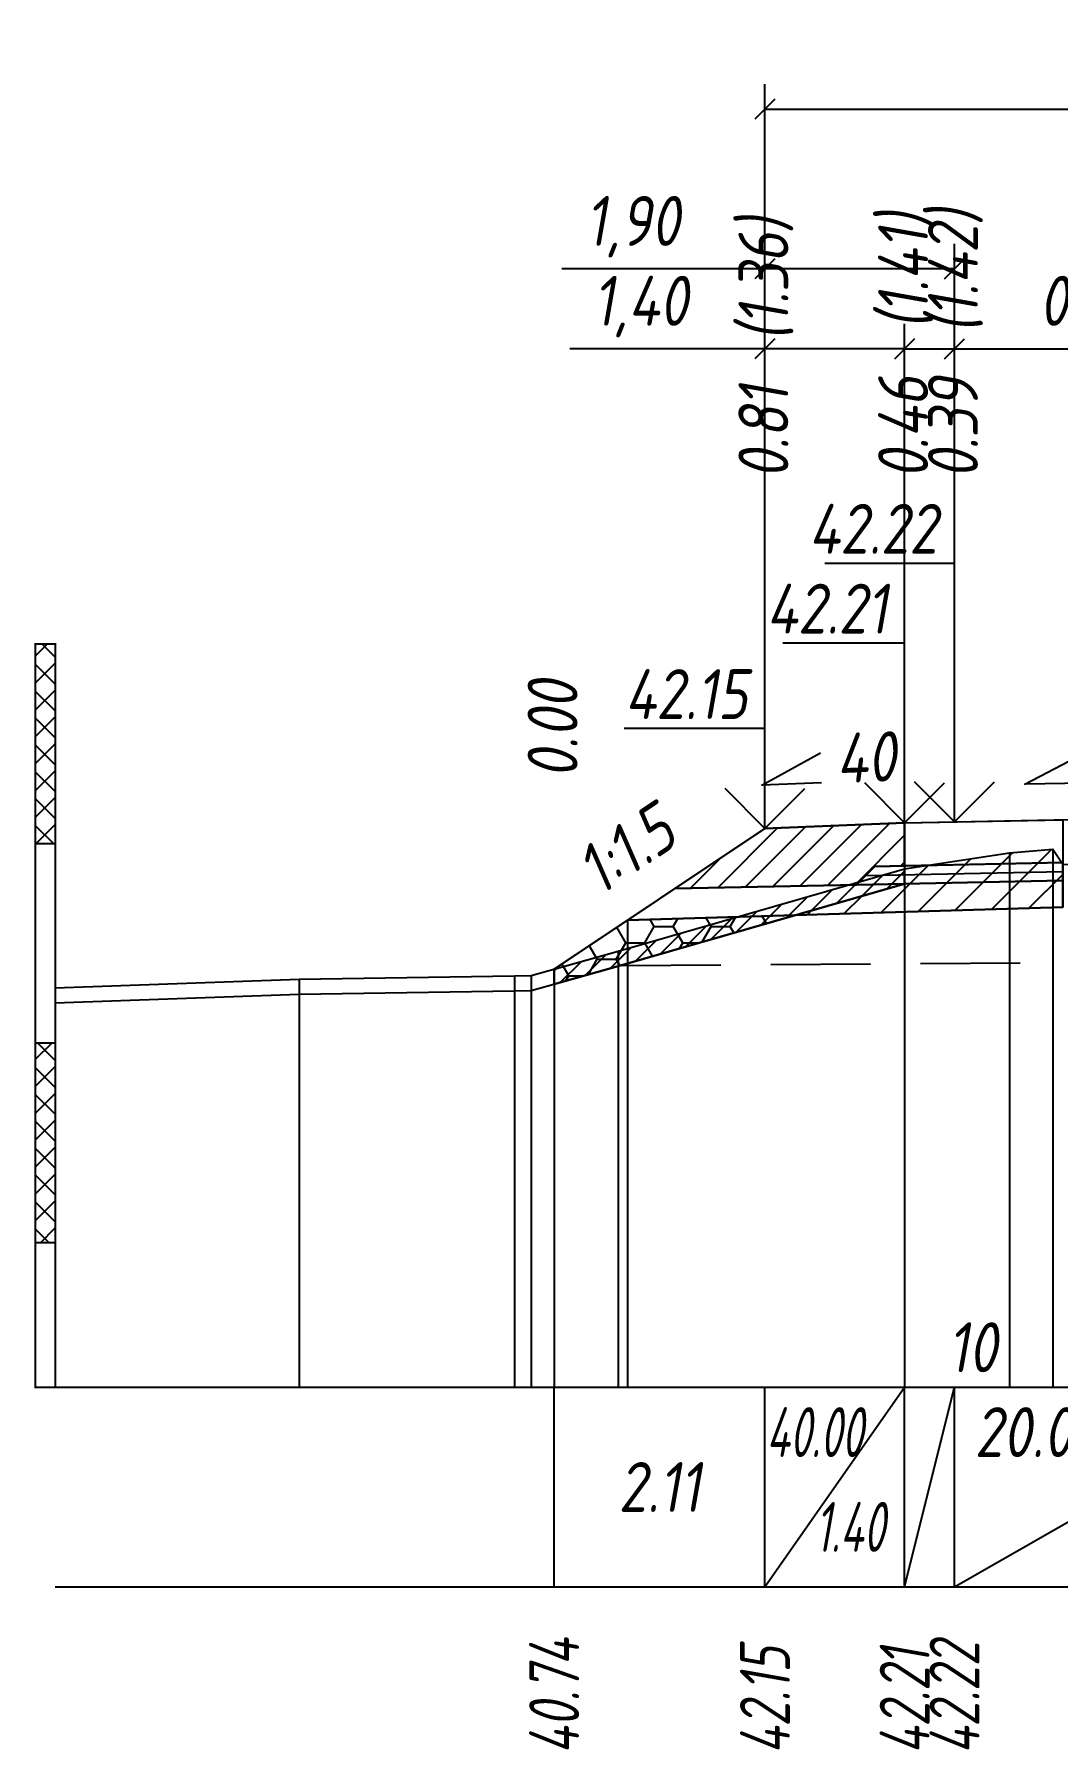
# Model space of a CAD drawing. Extents: x -717 to 1451, y -133302 to 233.
# Drawn here: x 78.9 to 130.2, y -88701.2 to -88615.2 of the extents above; entities that cross this region are included whole.
import ezdxf
from ezdxf.enums import TextEntityAlignment as Align

# ---------------------------------------------------------------- set-up
doc = ezdxf.new("R2010")
doc.units = 0
doc.linetypes.add('штриховая', pattern=[0.75, 0.5, -0.25])
for name, color, linetype in [('Интерполированный поперечник', 2, 'Continuous'), ('Код_514', 1, 'Continuous'), ('Контур_0', 7, 'Continuous'), ('Контур_2521', 7, 'Continuous'), ('Контур_2564', 7, 'Continuous'), ('Контур_2660', 7, 'Continuous'), ('Контур_2665', 7, 'Continuous'), ('Контур_400', 7, 'Continuous'), ('Контур_508', 7, 'Continuous'), ('Контур_512', 7, 'Continuous'), ('Контур_513', 7, 'Continuous'), ('Контур_818', 7, 'Continuous'), ('Красный поперечник', 1, 'Continuous'), ('Линейка абсолютных высот', 7, 'Continuous'), ('Объём_2501', 7, 'Continuous'), ('Объём_2564', 7, 'Continuous'), ('Объём_2650', 7, 'Continuous'), ('Объём_2660', 7, 'Continuous'), ('Объём_2661', 7, 'Continuous'), ('Объём_2665', 7, 'Continuous'), ('Объём_2666', 7, 'Continuous'), ('Объём_2667', 7, 'Continuous'), ('Объём_2668', 7, 'Continuous'), ('Объём_2669', 7, 'Continuous'), ('Объём_2675', 7, 'Continuous'), ('Откосы', 7, 'Continuous'), ('Отметки покрытия', 7, 'Continuous'), ('Рабочие отметки', 7, 'Continuous'), ('Рабочие отметки доп.', 7, 'Continuous'), ('Слои выравнивания', 7, 'Continuous'), ('Таблица', 7, 'Continuous'), ('Уклоны проезжей части', 7, 'Continuous'), ('Черный поперечник', 3, 'Continuous')]:
    doc.layers.add(name, color=color, linetype=linetype)
for name, color, linetype, true_color in [('Контур_2540', 2, 'Continuous', 0xffff00), ('Контур_2560', 2, 'Continuous', 0xffff00), ('Контур_2561', 7, 'Continuous', 0xff8040), ('Контур_2562', 3, 'Continuous', 0x00ff00), ('Контур_2563', 7, 'Continuous', 0xff8000), ('Контур_2570', 7, 'Continuous', 0x80ff00), ('Контур_2736', 4, 'Continuous', 0x00ffff), ('Контур_2737', 4, 'Continuous', 0x00ffff), ('Контур_2738', 4, 'Continuous', 0x00ffff), ('Контур_2739', 4, 'Continuous', 0x00ffff), ('Контур_2741', 4, 'Continuous', 0x00ffff), ('Контур_2742', 4, 'Continuous', 0x00ffff), ('Контур_2743', 4, 'Continuous', 0x00ffff), ('Контур_2744', 7, 'Continuous', 0xa4ffff), ('Контур_2745', 7, 'Continuous', 0xa4ffff), ('Контур_2747', 4, 'Continuous', 0x00ffff), ('Контур_2748', 4, 'Continuous', 0x00ffff), ('Контур_2749', 4, 'Continuous', 0x00ffff), ('Контур_2750', 4, 'Continuous', 0x00ffff), ('Контур_2751', 4, 'Continuous', 0x00ffff), ('Контур_2752', 4, 'Continuous', 0x00ffff), ('Контур_402', 7, 'Continuous', 0xff6464), ('Контур_703', 4, 'Continuous', 0x00ffff), ('Контур_705', 4, 'Continuous', 0x00ffff), ('Контур_707', 4, 'Continuous', 0x00ffff), ('Контур_720', 131, 'Continuous', 0xaaffff), ('Объём_2500', 7, 'Continuous', 0xc0c0c0), ('Объём_2520', 7, 'Continuous', 0x80ffff), ('Объём_2540', 2, 'Continuous', 0xffff00), ('Объём_2560', 2, 'Continuous', 0xffff00), ('Объём_2561', 7, 'Continuous', 0xff8040), ('Объём_2562', 3, 'Continuous', 0x00ff00), ('Объём_2563', 7, 'Continuous', 0xff8000), ('Объём_2570', 7, 'Continuous', 0x80ff00), ('Объём_2600', 7, 'Continuous', 0x808000), ('Объём_2746', 2, 'Continuous', 0xffff00)]:
    doc.layers.add(name, color=color, linetype=linetype, true_color=true_color)
doc.styles.get("Standard").update_dxf_attribs({"font": 'txt', "height": 2.5})
doc.styles.add('М', font='romand.shx', dxfattribs={"width": 0.8, "oblique": 10, "height": 2.5})
doc.dimstyles.new('ISO-25', dxfattribs={"dimtxt": 2.5, "dimasz": 2.5, "dimexe": 1.25, "dimexo": 0.625, "dimtad": 1, "dimtxsty": 'Standard', "dimcen": 2.5, "dimadec": 0, "dimazin": 0, "dimtfac": 1, "dimtmove": 0, "dimatfit": 3, "dimfxl": 1, "dimarcsym": 0})
pattern_1 = [(45.0000013, (0, 0), (-0.67351924, 0.673519211), []), (135.0000003, (0, 0), (-0.673519222, -0.67351923), [])]

# ---------------------------------------------------------------- blocks, each defined once
blk = doc.blocks.new('_Oblique')
at = {"color": 0, "linetype": 'ByBlock', "lineweight": -2}
blk.add_line((-0.5, -0.5), (0.5, 0.5), dxfattribs=at)
blk = doc.blocks.new('*D1732')
at = {"color": 0, "lineweight": -2, "transparency": 16777216}
for p, q in [((115.565, -88654.446), (115.565, -88629.726)), ((122.565, -88654.166), (122.565, -88629.726)), ((115.565, -88630.976), (105.792, -88630.976)), ((122.565, -88630.976), (115.565, -88630.976))]:
    blk.add_line(p, q, dxfattribs=at)
at = {"layer": 'Defpoints', "color": 0, "transparency": 16777216}
for p in [(122.565, -88630.976), (115.565, -88655.071), (122.565, -88654.791)]:
    blk.add_point(p, dxfattribs=at)
at = {"color": 0, "lineweight": -2, "transparency": 16777216, "rotation": 180}
blk.add_blockref('_Oblique', (115.565, -88630.976), dxfattribs=at)
at = {"color": 0, "lineweight": -2, "transparency": 16777216}
blk.add_blockref('_Oblique', (122.565, -88630.976), dxfattribs=at)
at = {"color": 0, "transparency": 16777216, "insert": (109.333, -88628.863), "char_height": 2.5, "width": 8.75, "attachment_point": 5, "style": 'М'}
blk.add_mtext('1,40', dxfattribs=at)
blk = doc.blocks.new('*D1734')
at = {"color": 0, "lineweight": -2, "transparency": 16777216}
for p, q in [((122.565, -88654.166), (122.565, -88629.726)), ((125.065, -88654.116), (125.065, -88629.726)), ((122.565, -88630.976), (125.065, -88630.976)), ((125.065, -88630.976), (135.623, -88630.976))]:
    blk.add_line(p, q, dxfattribs=at)
at = {"layer": 'Defpoints', "color": 0, "transparency": 16777216}
for p in [(125.065, -88630.976), (122.565, -88654.791), (125.065, -88654.741)]:
    blk.add_point(p, dxfattribs=at)
at = {"color": 0, "lineweight": -2, "transparency": 16777216, "rotation": 180}
blk.add_blockref('_Oblique', (122.565, -88630.976), dxfattribs=at)
at = {"color": 0, "lineweight": -2, "transparency": 16777216}
blk.add_blockref('_Oblique', (125.065, -88630.976), dxfattribs=at)
at = {"color": 0, "transparency": 16777216, "insert": (131.862, -88628.863), "char_height": 2.5, "width": 9.16667, "attachment_point": 5, "style": 'М'}
blk.add_mtext('0,50', dxfattribs=at)
blk = doc.blocks.new('*D1737')
at = {"color": 0, "lineweight": -2, "transparency": 16777216}
for p, q in [((115.565, -88654.446), (115.565, -88625.726)), ((125.065, -88654.116), (125.065, -88625.726)), ((115.565, -88626.976), (105.393, -88626.976)), ((125.065, -88626.976), (115.565, -88626.976))]:
    blk.add_line(p, q, dxfattribs=at)
at = {"layer": 'Defpoints', "color": 0, "transparency": 16777216}
for p in [(125.065, -88626.976), (115.565, -88655.071), (125.065, -88654.741)]:
    blk.add_point(p, dxfattribs=at)
at = {"color": 0, "lineweight": -2, "transparency": 16777216, "rotation": 180}
blk.add_blockref('_Oblique', (115.565, -88626.976), dxfattribs=at)
at = {"color": 0, "lineweight": -2, "transparency": 16777216}
blk.add_blockref('_Oblique', (125.065, -88626.976), dxfattribs=at)
at = {"color": 0, "transparency": 16777216, "insert": (108.933, -88624.863), "char_height": 2.5, "width": 8.75, "attachment_point": 5, "style": 'М'}
blk.add_mtext('1,90', dxfattribs=at)
blk = doc.blocks.new('*D1738')
at = {"color": 0, "lineweight": -2, "transparency": 16777216}
for p, q in [((115.565, -88654.446), (115.565, -88617.726)), ((211.065, -88654.446), (211.065, -88617.726)), ((115.565, -88618.976), (211.065, -88618.976))]:
    blk.add_line(p, q, dxfattribs=at)
at = {"layer": 'Defpoints', "color": 0, "transparency": 16777216}
for p in [(211.065, -88618.976), (115.565, -88655.071), (211.065, -88655.071)]:
    blk.add_point(p, dxfattribs=at)
at = {"color": 0, "lineweight": -2, "transparency": 16777216, "rotation": 180}
blk.add_blockref('_Oblique', (115.565, -88618.976), dxfattribs=at)
at = {"color": 0, "lineweight": -2, "transparency": 16777216}
blk.add_blockref('_Oblique', (211.065, -88618.976), dxfattribs=at)
at = {"color": 0, "transparency": 16777216, "insert": (163.315, -88616.863), "char_height": 2.5, "width": 10.41667, "attachment_point": 5, "style": 'М'}
blk.add_mtext('19,10', dxfattribs=at)

msp = doc.modelspace()

# ---------------------------------------------------------------- hatches: boundary and pattern name
at = {"layer": 'Линейка абсолютных высот'}
h = msp.add_hatch(dxfattribs=at)
h.set_pattern_fill('ANSI37', scale=0.3, style=0)
h.set_pattern_definition(pattern_1)
h.paths.add_polyline_path([(80, -88655.764), (80, -88645.764), (79, -88645.764), (79, -88655.764)])
h = msp.add_hatch(dxfattribs=at)
h.set_pattern_fill('ANSI37', scale=0.3, style=0)
h.set_pattern_definition(pattern_1)
h.paths.add_polyline_path([(80, -88675.764), (80, -88665.764), (79, -88665.764), (79, -88675.764)])
at = {"layer": 'Объём_2563'}
h = msp.add_hatch(dxfattribs=at)
h.set_pattern_fill('ANSI31', color=256, scale=0.3)
h.paths.add_polyline_path([(115.565, -88655.009), (122.565, -88654.729), (122.565, -88656.879), (121.065, -88656.909), (120.146, -88657.827), (111.065, -88658.009)])
at = {"layer": 'Объём_2570'}
h = msp.add_hatch(dxfattribs=at)
h.set_pattern_fill('ANSI31', color=256, scale=0.2)
h.paths.add_polyline_path([(122.563, -88657.777), (108.203, -88661.904), (105, -88662.802), (105, -88662.052), (108.203, -88661.154), (122.563, -88657.027)])
at = {"layer": 'Объём_2600'}
h = msp.add_hatch(dxfattribs=at)
h.set_pattern_fill('ANSI31', color=6, scale=0.4)
h.paths.add_polyline_path([(130.485, -88656.799), (130.485, -88658.949), (117.089, -88659.35), (122.563, -88657.777), (122.563, -88657.027), (127.821, -88656.23), (129.985, -88656.049)])
h = msp.add_hatch(dxfattribs=at)
h.set_pattern_fill('HONEY', color=5, scale=0.3)
h.paths.add_polyline_path([(105, -88662.052), (108.673, -88659.603), (117.089, -88659.35), (108.203, -88661.904), (105, -88662.802)])

# ---------------------------------------------------------------- linework, layer by layer
at = {"layer": 'Интерполированный поперечник', "linetype": 'штриховая', "ltscale": 10, "flags": 128}
msp.add_lwpolyline([(108.355, -88661.877), (208.471, -88661.18)], dxfattribs=at)
at = {"layer": 'Код_514'}
for p, q in [((105, -88693), (105, -88683)), ((115.565, -88693), (115.565, -88683)), ((115.565, -88693), (122.565, -88683)), ((122.565, -88693), (122.565, -88683)), ((122.565, -88693), (125.065, -88683)), ((125.065, -88693), (125.065, -88683)), ((125.065, -88693), (142.565, -88683))]:
    msp.add_line(p, q, dxfattribs=at)
at = {"layer": 'Контур_0', "flags": 128}
for points in [[(115.565, -88655.009), (105, -88662.052), (105, -88662.052), (105, -88662.052), (105, -88662.052), (105, -88662.052), (105, -88662.052), (105, -88662.052), (105, -88662.052), (105, -88662.052), (105, -88662.052), (105, -88662.052), (105, -88662.052), (105, -88662.052), (105, -88662.052), (105, -88662.052)], [(115.565, -88655.009), (105, -88662.052), (105, -88662.052), (105, -88662.052), (105, -88662.052), (105, -88662.052), (105, -88662.052), (105, -88662.052), (105, -88662.052), (105, -88662.052), (105, -88662.052), (105, -88662.052), (105, -88662.052), (105, -88662.052), (105, -88662.052), (105, -88662.052), (105, -88662.052), (105, -88662.052), (105, -88662.052), (105, -88662.052), (105, -88662.052), (105, -88662.052), (105, -88662.052), (105, -88662.052), (105, -88662.052), (105, -88662.052), (105, -88662.052), (105, -88662.052), (105, -88662.052), (105, -88662.052)], [(125.065, -88656.829), (122.565, -88656.879), (122.565, -88654.729), (130.485, -88654.57), (130.485, -88656.72), (125.065, -88656.829), (125.065, -88656.829)], [(121.065, -88656.909), (130.485, -88656.72), (130.485, -88657.62), (120.146, -88657.827), (121.065, -88656.909), (121.065, -88656.909)], [(111.065, -88658.009), (120.146, -88657.827), (121.065, -88656.909), (122.565, -88656.879)]]:
    msp.add_lwpolyline(points, dxfattribs=at)
at = {"layer": 'Контур_2521', "color": 250, "flags": 128}
msp.add_lwpolyline([(120.606, -88657.368), (130.485, -88657.17)], dxfattribs=at)
at = {"layer": 'Контур_2540', "flags": 128}
msp.add_lwpolyline([(120.146, -88657.827), (130.485, -88657.62), (130.485, -88658.949), (108.673, -88659.603), (111.065, -88658.009), (120.146, -88657.827), (120.146, -88657.827)], dxfattribs=at)
at = {"layer": 'Контур_2560', "flags": 128}
msp.add_lwpolyline([(115.565, -88655.009), (115.565, -88655.009), (115.565, -88655.009), (122.565, -88654.729)], dxfattribs=at)
at = {"layer": 'Контур_2561', "flags": 128}
msp.add_lwpolyline([(122.565, -88654.729), (122.565, -88654.729), (115.565, -88655.009), (115.565, -88655.009), (122.565, -88654.729)], dxfattribs=at)
at = {"layer": 'Контур_2562', "flags": 128}
msp.add_lwpolyline([(115.565, -88655.009), (115.565, -88655.009), (115.565, -88655.009), (115.565, -88655.009), (115.565, -88655.009)], dxfattribs=at)
at = {"layer": 'Контур_2563', "flags": 128}
msp.add_lwpolyline([(115.565, -88655.009), (122.565, -88654.729), (122.565, -88656.879), (121.065, -88656.909), (120.146, -88657.827), (111.065, -88658.009), (115.565, -88655.009), (115.565, -88655.009)], dxfattribs=at)
at = {"layer": 'Контур_2564', "flags": 128}
msp.add_lwpolyline([(115.565, -88655.009), (122.565, -88654.729)], dxfattribs=at)
at = {"layer": 'Контур_2570', "flags": 128}
msp.add_lwpolyline([(80, -88663.75), (92.23, -88663.303), (103.007, -88663.143), (103.848, -88663.125), (103.848, -88663.125), (108.203, -88661.904), (122.563, -88657.777), (122.563, -88657.027), (127.821, -88656.23), (129.985, -88656.049), (130.485, -88656.799)], dxfattribs=at)
at = {"layer": 'Контур_2660', "flags": 128}
msp.add_lwpolyline([(108.673, -88659.603), (130.485, -88658.949)], dxfattribs=at)
at = {"layer": 'Контур_2665', "flags": 128}
msp.add_lwpolyline([(115.565, -88655.009), (115.565, -88655.009)], dxfattribs=at)
at = {"layer": 'Контур_2736', "flags": 128}
msp.add_lwpolyline([(115.565, -88655.009), (105, -88662.052)], dxfattribs=at)
at = {"layer": 'Контур_2737', "flags": 128}
msp.add_lwpolyline([(105, -88662.052), (105, -88662.052)], dxfattribs=at)
at = {"layer": 'Контур_2738', "flags": 128}
msp.add_lwpolyline([(105, -88662.052), (105, -88662.052)], dxfattribs=at)
at = {"layer": 'Контур_2739', "flags": 128}
msp.add_lwpolyline([(105, -88662.052), (105, -88662.052)], dxfattribs=at)
at = {"layer": 'Контур_2741', "flags": 128}
msp.add_lwpolyline([(105, -88662.052), (105, -88662.052)], dxfattribs=at)
at = {"layer": 'Контур_2742', "flags": 128}
msp.add_lwpolyline([(105, -88662.052), (105, -88662.052)], dxfattribs=at)
at = {"layer": 'Контур_2743', "flags": 128}
msp.add_lwpolyline([(105, -88662.052), (105, -88662.052)], dxfattribs=at)
at = {"layer": 'Контур_2744', "flags": 128}
msp.add_lwpolyline([(105, -88662.052), (105, -88662.052)], dxfattribs=at)
msp.add_lwpolyline([(105, -88662.052), (105, -88662.052)], dxfattribs=at)
msp.add_lwpolyline([(105, -88662.052), (105, -88662.052)], dxfattribs=at)
msp.add_lwpolyline([(105, -88662.052), (105, -88662.052)], dxfattribs=at)
msp.add_lwpolyline([(105, -88662.052), (105, -88662.052)], dxfattribs=at)
msp.add_lwpolyline([(105, -88662.052), (105, -88662.052)], dxfattribs=at)
at = {"layer": 'Контур_2745', "flags": 128}
msp.add_lwpolyline([(105, -88662.052), (105, -88662.052)], dxfattribs=at)
msp.add_lwpolyline([(105, -88662.052), (105, -88662.052)], dxfattribs=at)
msp.add_lwpolyline([(105, -88662.052), (105, -88662.052)], dxfattribs=at)
msp.add_lwpolyline([(105, -88662.052), (105, -88662.052)], dxfattribs=at)
msp.add_lwpolyline([(105, -88662.052), (105, -88662.052)], dxfattribs=at)
msp.add_lwpolyline([(105, -88662.052), (105, -88662.052)], dxfattribs=at)
at = {"layer": 'Контур_2747', "flags": 128}
msp.add_lwpolyline([(105, -88662.052), (105, -88662.052)], dxfattribs=at)
at = {"layer": 'Контур_2748', "flags": 128}
msp.add_lwpolyline([(105, -88662.052), (105, -88662.052)], dxfattribs=at)
at = {"layer": 'Контур_2749', "flags": 128}
msp.add_lwpolyline([(105, -88662.052), (105, -88662.052)], dxfattribs=at)
at = {"layer": 'Контур_2750', "flags": 128}
msp.add_lwpolyline([(105, -88662.052), (105, -88662.052)], dxfattribs=at)
at = {"layer": 'Контур_2751', "flags": 128}
msp.add_lwpolyline([(105, -88662.052), (105, -88662.052)], dxfattribs=at)
at = {"layer": 'Контур_2752', "flags": 128}
msp.add_lwpolyline([(105, -88662.052), (105, -88662.052)], dxfattribs=at)
at = {"layer": 'Контур_400', "flags": 128}
msp.add_lwpolyline([(122.565, -88654.729), (125.065, -88654.679), (125.065, -88654.679), (125.065, -88654.679), (125.065, -88654.679), (125.065, -88654.679), (125.065, -88654.679), (142.565, -88654.329), (163.315, -88653.914)], dxfattribs=at)
at = {"layer": 'Контур_402', "flags": 128}
msp.add_lwpolyline([(108.673, -88659.603), (130.485, -88658.949), (130.485, -88656.82), (160.616, -88656.218), (162.407, -88656.259), (163.315, -88656.286), (188.706, -88657.023), (188.706, -88658.725), (216.068, -88659.546)], dxfattribs=at)
at = {"layer": 'Контур_508', "flags": 128}
msp.add_lwpolyline([(105, -88662.052), (108.673, -88659.603), (130.485, -88658.949), (130.485, -88656.82), (160.616, -88656.218), (162.407, -88656.259), (163.315, -88656.286), (188.706, -88657.023), (188.706, -88658.725), (216.068, -88659.546), (219.403, -88661.769), (219.705, -88661.769), (221.705, -88661.769), (222.008, -88661.769), (225.455, -88659.471), (225.455, -88658.269), (225.869, -88657.994)], dxfattribs=at)
at = {"layer": 'Контур_512', "flags": 128}
msp.add_lwpolyline([(105, -88662.052), (108.673, -88659.603), (130.485, -88658.949)], dxfattribs=at)
at = {"layer": 'Контур_513', "flags": 128}
msp.add_lwpolyline([(105, -88662.052), (108.673, -88659.603), (130.485, -88658.949), (130.485, -88656.82), (160.616, -88656.218), (162.407, -88656.259), (163.315, -88656.286), (188.706, -88657.023), (188.706, -88658.725), (216.068, -88659.546), (219.403, -88661.769), (219.705, -88661.769), (221.705, -88661.769), (222.008, -88661.769), (225.455, -88659.471), (225.455, -88658.269), (225.869, -88657.994)], dxfattribs=at)
at = {"layer": 'Контур_703', "flags": 128}
for points in [[(115.565, -88655.009), (105, -88662.052)], [(105, -88662.052), (105, -88662.052)]]:
    msp.add_lwpolyline(points, dxfattribs=at)
at = {"layer": 'Контур_705', "flags": 128}
msp.add_lwpolyline([(105, -88662.052), (105, -88662.052)], dxfattribs=at)
at = {"layer": 'Контур_707', "flags": 128}
msp.add_lwpolyline([(105, -88662.052), (105, -88662.052)], dxfattribs=at)
at = {"layer": 'Контур_720', "flags": 128}
msp.add_lwpolyline([(105, -88662.052), (105, -88662.052)], dxfattribs=at)
at = {"layer": 'Контур_818', "flags": 128}
msp.add_lwpolyline([(105, -88662.802), (108.203, -88661.904), (122.563, -88657.777), (122.563, -88657.027), (127.821, -88656.23), (129.985, -88656.049), (130.485, -88656.799)], dxfattribs=at)
at = {"layer": 'Красный поперечник'}
for p, q in [((105, -88662.052), (115.565, -88655.009)), ((115.565, -88655.009), (122.565, -88654.729)), ((122.565, -88654.729), (125.065, -88654.679)), ((125.065, -88654.679), (142.565, -88654.329)), ((108.673, -88659.603), (108.673, -88683)), ((105, -88662.052), (105, -88683))]:
    msp.add_line(p, q, dxfattribs=at)
at = {"layer": 'Линейка абсолютных высот', "color": 7, "const_width": 0.1, "flags": 128}
for points in [[(80, -88655.764), (80, -88645.764), (79, -88645.764), (79, -88655.764), (80, -88655.764)], [(80, -88665.764), (80, -88655.764), (79, -88655.764), (79, -88665.764), (80, -88665.764)], [(80, -88675.764), (80, -88665.764), (79, -88665.764), (79, -88675.764), (80, -88675.764)], [(80, -88683), (80, -88675.764), (79, -88675.764), (79, -88683), (80, -88683)]]:
    msp.add_lwpolyline(points, dxfattribs=at)
at = {"layer": 'Объём_2500', "flags": 128}
msp.add_lwpolyline([(125.065, -88656.829), (122.565, -88656.879), (122.565, -88654.729), (130.485, -88654.57), (130.485, -88656.72), (125.065, -88656.829), (125.065, -88656.829)], dxfattribs=at)
at = {"layer": 'Объём_2501', "flags": 128}
msp.add_lwpolyline([(122.565, -88654.729), (125.065, -88654.679), (125.065, -88654.679), (125.065, -88654.679), (125.065, -88654.679), (125.065, -88654.679), (125.065, -88654.679), (142.565, -88654.329), (163.315, -88653.914)], dxfattribs=at)
at = {"layer": 'Объём_2520', "color": 250, "flags": 128}
msp.add_lwpolyline([(121.065, -88656.909), (130.485, -88656.72), (130.485, -88657.62), (120.146, -88657.827), (121.065, -88656.909), (121.065, -88656.909)], dxfattribs=at)
at = {"layer": 'Объём_2540', "flags": 128}
msp.add_lwpolyline([(120.146, -88657.827), (130.485, -88657.62), (130.485, -88658.949), (108.673, -88659.603), (111.065, -88658.009), (120.146, -88657.827), (120.146, -88657.827)], dxfattribs=at)
at = {"layer": 'Объём_2560', "flags": 128}
msp.add_lwpolyline([(115.565, -88655.009), (115.565, -88655.009), (115.565, -88655.009), (122.565, -88654.729)], dxfattribs=at)
at = {"layer": 'Объём_2561', "flags": 128}
msp.add_lwpolyline([(122.565, -88654.729), (122.565, -88654.729), (115.565, -88655.009), (115.565, -88655.009), (122.565, -88654.729)], dxfattribs=at)
at = {"layer": 'Объём_2562', "flags": 128}
msp.add_lwpolyline([(115.565, -88655.009), (115.565, -88655.009), (115.565, -88655.009), (115.565, -88655.009), (115.565, -88655.009)], dxfattribs=at)
at = {"layer": 'Объём_2563', "color": 250, "flags": 128}
msp.add_lwpolyline([(115.565, -88655.009), (122.565, -88654.729), (122.565, -88656.879), (121.065, -88656.909), (120.146, -88657.827), (111.065, -88658.009), (115.565, -88655.009), (115.565, -88655.009)], dxfattribs=at)
at = {"layer": 'Объём_2564', "flags": 128}
msp.add_lwpolyline([(115.565, -88655.009), (122.565, -88654.729)], dxfattribs=at)
at = {"layer": 'Объём_2570', "flags": 128}
msp.add_lwpolyline([(122.563, -88657.777), (108.203, -88661.904), (105, -88662.802), (105, -88662.052), (108.203, -88661.154), (122.563, -88657.027), (122.563, -88657.777), (122.563, -88657.777)], dxfattribs=at)
at = {"layer": 'Объём_2600', "color": 5, "flags": 128}
msp.add_lwpolyline([(105, -88662.052), (108.673, -88659.603), (117.089, -88659.35), (108.203, -88661.904), (105, -88662.802), (105, -88662.052), (105, -88662.052)], dxfattribs=at)
at = {"layer": 'Объём_2650', "color": 6, "flags": 128}
msp.add_lwpolyline([(130.485, -88656.799), (130.485, -88658.949), (117.089, -88659.35), (122.563, -88657.777), (122.563, -88657.027), (127.821, -88656.23), (129.985, -88656.049), (130.485, -88656.799), (130.485, -88656.799)], dxfattribs=at)
at = {"layer": 'Объём_2660', "flags": 128}
msp.add_lwpolyline([(108.673, -88659.603), (130.485, -88658.949)], dxfattribs=at)
at = {"layer": 'Объём_2661', "flags": 128}
msp.add_lwpolyline([(115.565, -88655.009), (105, -88662.052)], dxfattribs=at)
at = {"layer": 'Объём_2665', "flags": 128}
msp.add_lwpolyline([(115.565, -88655.009), (115.565, -88655.009)], dxfattribs=at)
at = {"layer": 'Объём_2666', "flags": 128}
msp.add_lwpolyline([(115.565, -88655.009), (105, -88662.052)], dxfattribs=at)
at = {"layer": 'Объём_2667', "flags": 128}
msp.add_lwpolyline([(105, -88662.052), (105, -88662.052)], dxfattribs=at)
msp.add_lwpolyline([(105, -88662.052), (105, -88662.052)], dxfattribs=at)
at = {"layer": 'Объём_2668', "flags": 128}
msp.add_lwpolyline([(105, -88662.052), (105, -88662.052)], dxfattribs=at)
msp.add_lwpolyline([(105, -88662.052), (105, -88662.052)], dxfattribs=at)
at = {"layer": 'Объём_2669', "flags": 128}
msp.add_lwpolyline([(105, -88662.052), (105, -88662.052)], dxfattribs=at)
msp.add_lwpolyline([(105, -88662.052), (105, -88662.052)], dxfattribs=at)
at = {"layer": 'Объём_2675', "flags": 128}
msp.add_lwpolyline([(105, -88662.052), (105, -88662.052)], dxfattribs=at)
msp.add_lwpolyline([(105, -88662.052), (105, -88662.052)], dxfattribs=at)
msp.add_lwpolyline([(105, -88662.052), (105, -88662.052)], dxfattribs=at)
msp.add_lwpolyline([(105, -88662.052), (105, -88662.052)], dxfattribs=at)
msp.add_lwpolyline([(105, -88662.052), (105, -88662.052)], dxfattribs=at)
msp.add_lwpolyline([(105, -88662.052), (105, -88662.052)], dxfattribs=at)
msp.add_lwpolyline([(105, -88662.052), (105, -88662.052)], dxfattribs=at)
msp.add_lwpolyline([(105, -88662.052), (105, -88662.052)], dxfattribs=at)
msp.add_lwpolyline([(105, -88662.052), (105, -88662.052)], dxfattribs=at)
msp.add_lwpolyline([(105, -88662.052), (105, -88662.052)], dxfattribs=at)
msp.add_lwpolyline([(105, -88662.052), (105, -88662.052)], dxfattribs=at)
msp.add_lwpolyline([(105, -88662.052), (105, -88662.052)], dxfattribs=at)
at = {"layer": 'Объём_2746', "flags": 128}
msp.add_lwpolyline([(127.821, -88656.23), (129.985, -88656.049), (130.485, -88656.799), (130.485, -88658.949), (117.089, -88659.35), (122.563, -88657.777), (122.563, -88657.027), (127.821, -88656.23), (127.821, -88656.23)], dxfattribs=at)
at = {"layer": 'Откосы', "color": 1, "flags": 128}
for points in [[(118.402, -88652.724), (115.404, -88652.844), (118.342, -88651.225)], [(131.589, -88652.737), (128.589, -88652.797), (131.559, -88651.237)]]:
    msp.add_lwpolyline(points, dxfattribs=at)
at = {"layer": 'Отметки покрытия', "color": 1}
for p, q in [((125.065, -88641.729), (118.565, -88641.729)), ((125.065, -88654.679), (125.065, -88641.729)), ((122.565, -88645.729), (116.465, -88645.729)), ((122.565, -88654.729), (122.565, -88645.729)), ((115.565, -88650.009), (108.515, -88650.009)), ((115.565, -88655.009), (115.565, -88650.009)), ((115.565, -88655.009), (113.565, -88653.009)), ((115.565, -88655.009), (117.565, -88653.009)), ((122.565, -88654.729), (120.565, -88652.729)), ((122.565, -88654.729), (124.565, -88652.729)), ((125.065, -88654.679), (123.065, -88652.679)), ((125.065, -88654.679), (127.065, -88652.679))]:
    msp.add_line(p, q, dxfattribs=at)
at = {"layer": 'Слои выравнивания'}
msp.add_line((122.565, -88654.729), (122.565, -88683), dxfattribs=at)
at = {"layer": 'Таблица'}
for p, q in [((80, -88683), (250.869, -88683)), ((80, -88693), (250.869, -88693))]:
    msp.add_line(p, q, dxfattribs=at)
at = {"layer": 'Черный поперечник', "color": 7}
for p, q in [((127.821, -88656.23), (127.821, -88683)), ((129.985, -88656.049), (129.985, -88683)), ((122.563, -88657.027), (122.563, -88683)), ((108.203, -88661.154), (108.203, -88683)), ((92.23, -88662.553), (92.23, -88683)), ((103.007, -88662.393), (103.007, -88683)), ((103.848, -88662.375), (103.848, -88683)), ((80, -88663), (80, -88683))]:
    msp.add_line(p, q, dxfattribs=at)
at = {"layer": 'Черный поперечник', "flags": 128}
msp.add_lwpolyline([(80, -88663), (92.23, -88662.553), (103.007, -88662.393), (103.848, -88662.375), (108.203, -88661.154), (122.563, -88657.027), (127.821, -88656.23), (129.985, -88656.049), (130.485, -88656.799)], dxfattribs=at)

# ---------------------------------------------------------------- texts
at = {"layer": 'Код_514', "style": 'М', "oblique": 10}
for s, width, p in [('40.00', 0.6, (115.628, -88684)), ('20.00', 0.8, (126.065, -88684))]:
    msp.add_text(s, height=2.5, dxfattribs=dict(at, width=width)).set_placement(p, align=Align.TOP_LEFT)
at = {"layer": 'Код_514', "style": 'М', "oblique": 10, "width": 0.8}
msp.add_text('2.11', height=2.5, dxfattribs=at).set_placement((110.282, -88688), align=Align.MIDDLE_CENTER)
at = {"layer": 'Код_514', "style": 'М', "oblique": 10, "width": 0.6}
msp.add_text('1.40', height=2.5, dxfattribs=at).set_placement((121.565, -88692), align=Align.BOTTOM_RIGHT)
at = {"layer": 'Код_514', "style": 'М', "oblique": 10, "width": 0.7}
for s, p in [('40.74', (105, -88701.382)), ('42.15', (115.565, -88701.382)), ('42.21', (122.565, -88701.382)), ('42.22', (125.065, -88701.382))]:
    msp.add_text(s, height=2.5, rotation=90, dxfattribs=at).set_placement(p, align=Align.MIDDLE_LEFT)
at = {"layer": 'Отметки покрытия', "color": 1, "style": 'М', "oblique": 10, "width": 0.8}
for s, p in [('42.22', (124.206, -88641.997)), ('42.21', (121.706, -88645.997)), ('42.15', (114.706, -88650.277))]:
    msp.add_text(s, height=2.5, dxfattribs=at).set_placement(p, align=Align.BOTTOM_RIGHT)
at = {"layer": 'Рабочие отметки', "color": 1, "style": 'М', "oblique": 10, "width": 0.8}
for s, p in [('0.81', (115.487, -88637.479)), ('0.46', (122.487, -88637.479)), ('0.39', (124.987, -88637.479)), ('0.00', (104.922, -88652.483))]:
    msp.add_text(s, height=2.5, rotation=90, dxfattribs=at).set_placement(p, align=Align.MIDDLE_LEFT)
at = {"layer": 'Рабочие отметки доп.', "color": 1, "style": 'М', "oblique": 10, "width": 0.8}
for s, p in [('(1.41)', (122.487, -88629.979)), ('(1.42)', (124.987, -88630.179)), ('(1.36)', (115.487, -88630.579))]:
    msp.add_text(s, height=2.5, rotation=90, dxfattribs=at).set_placement(p, align=Align.MIDDLE_LEFT)
at = {"layer": 'Слои выравнивания', "style": 'М', "oblique": 10, "width": 0.8}
msp.add_text('10', height=2.5, dxfattribs=at).set_placement((125.963, -88683), align=Align.BOTTOM_CENTER)
at = {"layer": 'Уклоны проезжей части', "color": 1, "style": 'М', "oblique": 10, "width": 0.8}
for s, rotation, p in [('40', 2.29061, (120.706, -88653.44)), ('1:1.5', 33.69007, (109.728, -88657.698))]:
    msp.add_text(s, height=2.5, rotation=rotation, dxfattribs=at).set_placement(p, align=Align.BOTTOM_CENTER)

# ---------------------------------------------------------------- dimensions: what is measured, and where the dimension line sits
at = {"color": 5}
dim = msp.add_linear_dim(base=(211.065, -88618.976), p1=(115.565, -88655.071), p2=(211.065, -88655.071), angle=180, dimstyle='ISO-25', override={"dimasz": 1, "dimlfac": 0.2, "dimzin": 0, "dimtxsty": 'М', "dimblk1": 'Oblique', "dimblk2": 'Oblique', "dimsah": 1}, dxfattribs=at)
dim.commit()
dim.dimension.update_dxf_attribs({"geometry": '*D1738', "text_midpoint": (163.315, -88616.863)})
for base, p1, p2, picture, middle in [((125.065, -88626.976), (115.565, -88655.071), (125.065, -88654.741), '*D1737', (108.933, -88626.976)), ((122.565, -88630.976), (115.565, -88655.071), (122.565, -88654.791), '*D1732', (109.333, -88630.976)), ((125.065, -88630.976), (122.565, -88654.791), (125.065, -88654.741), '*D1734', (131.862, -88630.976))]:
    dim = msp.add_linear_dim(base=base, p1=p1, p2=p2, angle=180, dimstyle='ISO-25', override={"dimasz": 1, "dimlfac": 0.2, "dimzin": 0, "dimtxsty": 'М', "dimblk1": 'Oblique', "dimblk2": 'Oblique', "dimsah": 1}, dxfattribs=at)
    dim.commit()
    dim.dimension.update_dxf_attribs({"geometry": picture, "text_midpoint": middle, "dimtype": 160})

doc.saveas('drawing.dxf')
